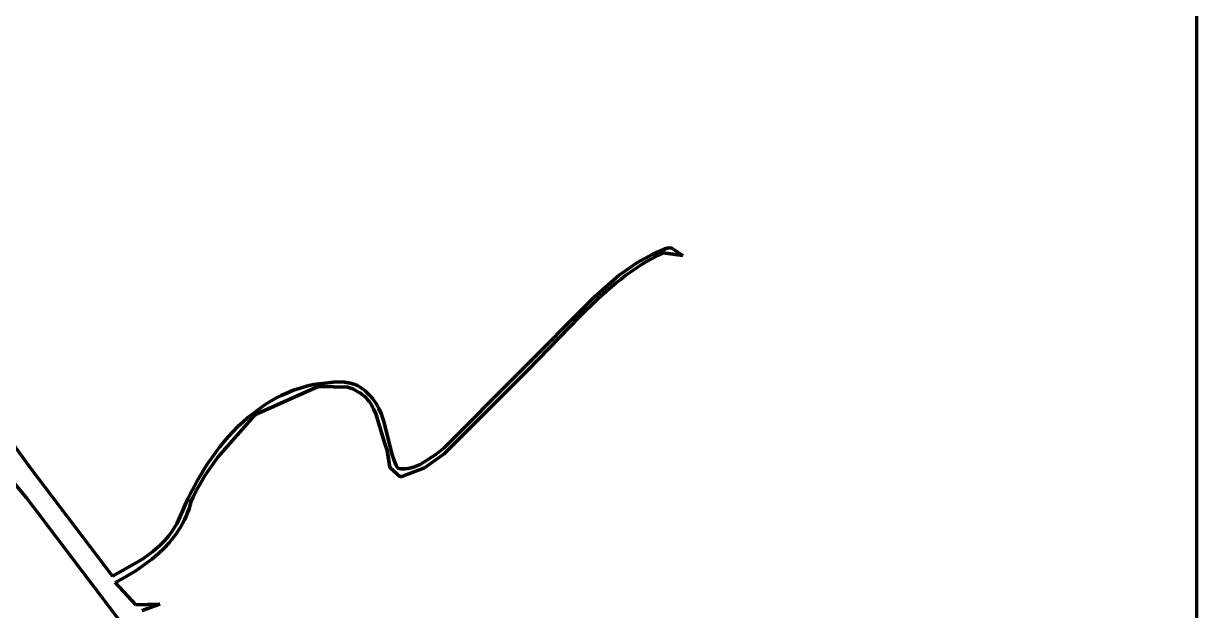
# Model space of a CAD drawing. Header units: millimetres. Extents: x 0 to 14.2, y 0 to 19.5.
# Drawn here: x 11.288 to 14.222, y 9.267 to 10.736 of the extents above; entities that cross this region are included whole.
import ezdxf

# ---------------------------------------------------------------- set-up
doc = ezdxf.new("R2010")
doc.units = ezdxf.units.MM
doc.layers.add('color#010101ff', color=7, linetype='CONTINUOUS', lineweight=100)
doc.layers.add('color#fdfdfdff', color=7, linetype='CONTINUOUS', lineweight=100)

msp = doc.modelspace()

# ---------------------------------------------------------------- linework, layer by layer
at = {"layer": 'color#010101ff'}
for p, q in [((12.8218, 10.1364), (12.8621, 10.1583)), ((12.8739, 10.1549), (12.86, 10.1476)), ((12.8621, 10.1583), (12.8974, 10.1732)), ((12.8881, 10.1618), (12.8739, 10.1549)), ((12.9368, 10.1554), (12.8881, 10.1618)), ((12.8974, 10.1732), (12.9082, 10.1739)), ((12.9082, 10.1739), (12.9368, 10.1554)), ((12.7776, 10.106), (12.8218, 10.1364)), ((12.8332, 10.1318), (12.8201, 10.1234)), ((12.8465, 10.1399), (12.8332, 10.1318)), ((12.86, 10.1476), (12.8465, 10.1399)), ((12.7148, 10.0499), (12.7776, 10.106)), ((12.7825, 10.0962), (12.7704, 10.0866)), ((12.7948, 10.1056), (12.7825, 10.0962)), ((12.8074, 10.1146), (12.7948, 10.1056)), ((12.8201, 10.1234), (12.8074, 10.1146)), ((12.7468, 10.0665), (12.7238, 10.0457)), ((12.7704, 10.0866), (12.7468, 10.0665)), ((12.3401, 9.6742), (12.7148, 10.0499)), ((12.7238, 10.0457), (12.6793, 10.0021)), ((12.6793, 10.0021), (12.5492, 9.8679)), ((12.5492, 9.8679), (12.3404, 9.659)), ((11.996, 9.8282), (12.0128, 9.8322)), ((12.0128, 9.8322), (12.071, 9.8394)), ((12.071, 9.8394), (12.0906, 9.8384)), ((12.0906, 9.8384), (12.1048, 9.8358)), ((12.1048, 9.8358), (12.114, 9.8331)), ((12.114, 9.8331), (12.1228, 9.8295)), ((12.0248, 9.8272), (11.8752, 9.7607)), ((11.9175, 9.7969), (11.9324, 9.8045)), ((11.9324, 9.8045), (11.9477, 9.8115)), ((11.9477, 9.8115), (11.9634, 9.8178)), ((11.9634, 9.8178), (11.9795, 9.8233)), ((11.9795, 9.8233), (11.996, 9.8282)), ((12.0281, 9.8271), (12.0248, 9.8272)), ((12.0985, 9.8257), (12.0281, 9.8271)), ((12.1111, 9.8215), (12.0985, 9.8257)), ((12.12, 9.8165), (12.1111, 9.8215)), ((12.1257, 9.8135), (12.12, 9.8165)), ((12.1228, 9.8295), (12.1311, 9.8248)), ((12.1309, 9.8103), (12.1257, 9.8135)), ((12.1358, 9.8068), (12.1309, 9.8103)), ((12.1311, 9.8248), (12.1351, 9.8221)), ((12.1351, 9.8221), (12.139, 9.8191)), ((12.1404, 9.803), (12.1358, 9.8068)), ((12.139, 9.8191), (12.1428, 9.8158)), ((12.1446, 9.7989), (12.1404, 9.803)), ((12.1428, 9.8158), (12.1464, 9.8122)), ((12.1464, 9.8122), (12.1518, 9.8071)), ((12.1518, 9.8071), (12.1569, 9.8019)), ((11.8752, 9.7702), (11.8889, 9.7797)), ((11.8889, 9.7797), (11.903, 9.7886)), ((11.903, 9.7886), (11.9175, 9.7969)), ((12.1485, 9.7946), (12.1446, 9.7989)), ((12.1521, 9.7901), (12.1485, 9.7946)), ((12.1554, 9.7854), (12.1521, 9.7901)), ((12.1585, 9.7805), (12.1554, 9.7854)), ((12.1569, 9.8019), (12.1615, 9.7964)), ((12.164, 9.7702), (12.1585, 9.7805)), ((12.1615, 9.7964), (12.1658, 9.7907)), ((12.1658, 9.7907), (12.1697, 9.7849)), ((12.1697, 9.7849), (12.1733, 9.7788)), ((12.1733, 9.7788), (12.1766, 9.7727)), ((12.1766, 9.7727), (12.1823, 9.7599)), ((11.2163, 9.7456), (11.3056, 9.6225)), ((11.865, 9.7539), (11.7735, 9.6508)), ((11.8362, 9.7384), (11.8488, 9.7495)), ((11.8488, 9.7495), (11.8618, 9.7601)), ((11.8618, 9.7601), (11.8752, 9.7702)), ((11.8752, 9.7607), (11.865, 9.7539)), ((12.1688, 9.7593), (12.164, 9.7702)), ((12.1898, 9.6895), (12.1688, 9.7593)), ((12.1823, 9.7599), (12.1892, 9.7398)), ((11.8007, 9.7025), (11.8122, 9.7149)), ((11.8122, 9.7149), (11.824, 9.7269)), ((11.824, 9.7269), (11.8362, 9.7384)), ((12.1892, 9.7398), (12.2103, 9.656)), ((11.7789, 9.6765), (11.7896, 9.6897)), ((11.7896, 9.6897), (11.8007, 9.7025)), ((12.1978, 9.6675), (12.1898, 9.6895)), ((11.7586, 9.6492), (11.7686, 9.663)), ((11.7686, 9.663), (11.7789, 9.6765)), ((12.2039, 9.6244), (12.1978, 9.6675)), ((12.2103, 9.656), (12.2148, 9.6425)), ((12.2799, 9.6319), (12.3191, 9.6571)), ((12.3404, 9.659), (12.2911, 9.6235)), ((12.3191, 9.6571), (12.3401, 9.6742)), ((11.2955, 9.5486), (11.222, 9.6357)), ((11.7397, 9.6207), (11.749, 9.6351)), ((11.7735, 9.6508), (11.742, 9.6056)), ((11.749, 9.6351), (11.7586, 9.6492)), ((12.2148, 9.6425), (12.2202, 9.6294)), ((12.2202, 9.6294), (12.2232, 9.6231)), ((12.263, 9.6253), (12.2799, 9.6319)), ((11.3056, 9.6225), (11.5101, 9.3524)), ((11.7224, 9.5914), (11.7309, 9.6062)), ((11.742, 9.6056), (11.7235, 9.5739)), ((11.7309, 9.6062), (11.7397, 9.6207)), ((12.23, 9.6013), (12.2039, 9.6244)), ((12.2232, 9.6231), (12.2323, 9.6217)), ((12.2343, 9.6022), (12.23, 9.6013)), ((12.2323, 9.6217), (12.2412, 9.6215)), ((12.2911, 9.6235), (12.2343, 9.6022)), ((12.2412, 9.6215), (12.25, 9.6223)), ((12.25, 9.6223), (12.263, 9.6253)), ((11.7064, 9.5615), (11.7142, 9.5765)), ((11.7235, 9.5739), (11.7112, 9.5492)), ((11.7142, 9.5765), (11.7224, 9.5914)), ((11.5593, 9.2002), (11.2955, 9.5486)), ((11.6919, 9.531), (11.699, 9.5463)), ((11.699, 9.5463), (11.7064, 9.5615)), ((11.7074, 9.5408), (11.7047, 9.5309)), ((11.7112, 9.5492), (11.7074, 9.5408)), ((11.6789, 9.5004), (11.6852, 9.5157)), ((11.6852, 9.5157), (11.6919, 9.531)), ((11.6982, 9.5118), (11.6944, 9.5026)), ((11.7017, 9.5212), (11.6982, 9.5118)), ((11.7047, 9.5309), (11.7017, 9.5212)), ((11.6682, 9.4788), (11.672, 9.4858)), ((11.672, 9.4858), (11.6756, 9.493)), ((11.6756, 9.493), (11.6789, 9.5004)), ((11.6857, 9.4848), (11.6808, 9.4762)), ((11.6902, 9.4936), (11.6857, 9.4848)), ((11.6944, 9.5026), (11.6902, 9.4936)), ((11.6401, 9.441), (11.6503, 9.4529)), ((11.6503, 9.4529), (11.6597, 9.4654)), ((11.6643, 9.4518), (11.6582, 9.4441)), ((11.6597, 9.4654), (11.6641, 9.472)), ((11.6641, 9.472), (11.6682, 9.4788)), ((11.6701, 9.4597), (11.6643, 9.4518)), ((11.6756, 9.4679), (11.6701, 9.4597)), ((11.6808, 9.4762), (11.6756, 9.4679)), ((11.6112, 9.4144), (11.629, 9.4299)), ((11.6385, 9.4221), (11.6241, 9.4084)), ((11.629, 9.4299), (11.6401, 9.441)), ((11.6519, 9.4366), (11.6385, 9.4221)), ((11.6582, 9.4441), (11.6519, 9.4366)), ((11.5101, 9.3524), (11.5857, 9.3957)), ((11.5857, 9.3957), (11.6112, 9.4144)), ((11.609, 9.3955), (11.5932, 9.3833)), ((11.6241, 9.4084), (11.609, 9.3955)), ((11.5685, 9.3663), (11.5342, 9.346)), ((11.5932, 9.3833), (11.5685, 9.3663)), ((11.5342, 9.346), (11.5167, 9.3367)), ((11.5167, 9.3367), (11.5683, 9.2813)), ((11.5683, 9.2813), (11.6286, 9.2828)), ((11.6286, 9.2828), (11.5847, 9.2668))]:
    msp.add_line(p, q, dxfattribs=at)
at = {"layer": 'color#fdfdfdff'}
for p, q in [((14.2222, 19.4722), (14.2222, 0)), ((12.8621, 10.1583), (12.8218, 10.1364)), ((12.86, 10.1476), (12.8739, 10.1549)), ((12.8974, 10.1732), (12.8621, 10.1583)), ((12.8739, 10.1549), (12.8881, 10.1618)), ((12.8881, 10.1618), (12.9368, 10.1554)), ((12.9082, 10.1739), (12.8974, 10.1732)), ((12.9368, 10.1554), (12.9082, 10.1739)), ((12.8218, 10.1364), (12.7776, 10.106)), ((12.8201, 10.1234), (12.8332, 10.1318)), ((12.8332, 10.1318), (12.8465, 10.1399)), ((12.8465, 10.1399), (12.86, 10.1476)), ((12.7776, 10.106), (12.7148, 10.0499)), ((12.7704, 10.0866), (12.7825, 10.0962)), ((12.7825, 10.0962), (12.7948, 10.1056)), ((12.7948, 10.1056), (12.8074, 10.1146)), ((12.8074, 10.1146), (12.8201, 10.1234)), ((12.7238, 10.0457), (12.7468, 10.0665)), ((12.7468, 10.0665), (12.7704, 10.0866)), ((12.7148, 10.0499), (12.3401, 9.6742)), ((12.6793, 10.0021), (12.7238, 10.0457)), ((12.5492, 9.8679), (12.6793, 10.0021)), ((12.3404, 9.659), (12.5492, 9.8679)), ((12.0128, 9.8322), (11.996, 9.8282)), ((12.071, 9.8394), (12.0128, 9.8322)), ((12.0906, 9.8384), (12.071, 9.8394)), ((12.1048, 9.8358), (12.0906, 9.8384)), ((12.114, 9.8331), (12.1048, 9.8358)), ((12.1228, 9.8295), (12.114, 9.8331)), ((11.8752, 9.7607), (12.0248, 9.8272)), ((11.9324, 9.8045), (11.9175, 9.7969)), ((11.9477, 9.8115), (11.9324, 9.8045)), ((11.9634, 9.8178), (11.9477, 9.8115)), ((11.9795, 9.8233), (11.9634, 9.8178)), ((11.996, 9.8282), (11.9795, 9.8233)), ((12.0248, 9.8272), (12.0281, 9.8271)), ((12.0281, 9.8271), (12.0985, 9.8257)), ((12.0985, 9.8257), (12.1111, 9.8215)), ((12.1111, 9.8215), (12.12, 9.8165)), ((12.12, 9.8165), (12.1257, 9.8135)), ((12.1311, 9.8248), (12.1228, 9.8295)), ((12.1257, 9.8135), (12.1309, 9.8103)), ((12.1309, 9.8103), (12.1358, 9.8068)), ((12.1351, 9.8221), (12.1311, 9.8248)), ((12.139, 9.8191), (12.1351, 9.8221)), ((12.1358, 9.8068), (12.1404, 9.803)), ((12.1428, 9.8158), (12.139, 9.8191)), ((12.1404, 9.803), (12.1446, 9.7989)), ((12.1464, 9.8122), (12.1428, 9.8158)), ((12.1518, 9.8071), (12.1464, 9.8122)), ((12.1569, 9.8019), (12.1518, 9.8071)), ((11.8889, 9.7797), (11.8752, 9.7702)), ((11.903, 9.7886), (11.8889, 9.7797)), ((11.9175, 9.7969), (11.903, 9.7886)), ((12.1446, 9.7989), (12.1485, 9.7946)), ((12.1485, 9.7946), (12.1521, 9.7901)), ((12.1521, 9.7901), (12.1554, 9.7854)), ((12.1554, 9.7854), (12.1585, 9.7805)), ((12.1615, 9.7964), (12.1569, 9.8019)), ((12.1585, 9.7805), (12.164, 9.7702)), ((12.1658, 9.7907), (12.1615, 9.7964)), ((12.1697, 9.7849), (12.1658, 9.7907)), ((12.1733, 9.7788), (12.1697, 9.7849)), ((12.1766, 9.7727), (12.1733, 9.7788)), ((12.1823, 9.7599), (12.1766, 9.7727)), ((11.3056, 9.6225), (11.2163, 9.7456)), ((11.7735, 9.6508), (11.865, 9.7539)), ((11.8488, 9.7495), (11.8362, 9.7384)), ((11.8618, 9.7601), (11.8488, 9.7495)), ((11.8752, 9.7702), (11.8618, 9.7601)), ((11.865, 9.7539), (11.8752, 9.7607)), ((12.164, 9.7702), (12.1688, 9.7593)), ((12.1688, 9.7593), (12.1898, 9.6895)), ((12.1892, 9.7398), (12.1823, 9.7599)), ((11.8122, 9.7149), (11.8007, 9.7025)), ((11.824, 9.7269), (11.8122, 9.7149)), ((11.8362, 9.7384), (11.824, 9.7269)), ((12.2103, 9.656), (12.1892, 9.7398)), ((11.7896, 9.6897), (11.7789, 9.6765)), ((11.8007, 9.7025), (11.7896, 9.6897)), ((12.1898, 9.6895), (12.1978, 9.6675)), ((11.7686, 9.663), (11.7586, 9.6492)), ((11.7789, 9.6765), (11.7686, 9.663)), ((12.1978, 9.6675), (12.2039, 9.6244)), ((12.2148, 9.6425), (12.2103, 9.656)), ((12.3191, 9.6571), (12.2799, 9.6319)), ((12.2911, 9.6235), (12.3404, 9.659)), ((12.3401, 9.6742), (12.3191, 9.6571)), ((11.222, 9.6357), (11.2955, 9.5486)), ((11.749, 9.6351), (11.7397, 9.6207)), ((11.742, 9.6056), (11.7735, 9.6508)), ((11.7586, 9.6492), (11.749, 9.6351)), ((12.2202, 9.6294), (12.2148, 9.6425)), ((12.2232, 9.6231), (12.2202, 9.6294)), ((12.2799, 9.6319), (12.263, 9.6253)), ((11.5101, 9.3524), (11.3056, 9.6225)), ((11.7309, 9.6062), (11.7224, 9.5914)), ((11.7235, 9.5739), (11.742, 9.6056)), ((11.7397, 9.6207), (11.7309, 9.6062)), ((12.2039, 9.6244), (12.23, 9.6013)), ((12.2323, 9.6217), (12.2232, 9.6231)), ((12.23, 9.6013), (12.2343, 9.6022)), ((12.2412, 9.6215), (12.2323, 9.6217)), ((12.2343, 9.6022), (12.2911, 9.6235)), ((12.25, 9.6223), (12.2412, 9.6215)), ((12.263, 9.6253), (12.25, 9.6223)), ((11.7142, 9.5765), (11.7064, 9.5615)), ((11.7112, 9.5492), (11.7235, 9.5739)), ((11.7224, 9.5914), (11.7142, 9.5765)), ((11.2955, 9.5486), (11.5593, 9.2002)), ((11.699, 9.5463), (11.6919, 9.531)), ((11.7064, 9.5615), (11.699, 9.5463)), ((11.7047, 9.5309), (11.7074, 9.5408)), ((11.7074, 9.5408), (11.7112, 9.5492)), ((11.6852, 9.5157), (11.6789, 9.5004)), ((11.6919, 9.531), (11.6852, 9.5157)), ((11.6944, 9.5026), (11.6982, 9.5118)), ((11.6982, 9.5118), (11.7017, 9.5212)), ((11.7017, 9.5212), (11.7047, 9.5309)), ((11.672, 9.4858), (11.6682, 9.4788)), ((11.6756, 9.493), (11.672, 9.4858)), ((11.6789, 9.5004), (11.6756, 9.493)), ((11.6808, 9.4762), (11.6857, 9.4848)), ((11.6857, 9.4848), (11.6902, 9.4936)), ((11.6902, 9.4936), (11.6944, 9.5026)), ((11.6503, 9.4529), (11.6401, 9.441)), ((11.6597, 9.4654), (11.6503, 9.4529)), ((11.6582, 9.4441), (11.6643, 9.4518)), ((11.6641, 9.472), (11.6597, 9.4654)), ((11.6682, 9.4788), (11.6641, 9.472)), ((11.6643, 9.4518), (11.6701, 9.4597)), ((11.6701, 9.4597), (11.6756, 9.4679)), ((11.6756, 9.4679), (11.6808, 9.4762)), ((11.629, 9.4299), (11.6112, 9.4144)), ((11.6241, 9.4084), (11.6385, 9.4221)), ((11.6401, 9.441), (11.629, 9.4299)), ((11.6385, 9.4221), (11.6519, 9.4366)), ((11.6519, 9.4366), (11.6582, 9.4441)), ((11.5857, 9.3957), (11.5101, 9.3524)), ((11.6112, 9.4144), (11.5857, 9.3957)), ((11.5932, 9.3833), (11.609, 9.3955)), ((11.609, 9.3955), (11.6241, 9.4084)), ((11.5342, 9.346), (11.5685, 9.3663)), ((11.5685, 9.3663), (11.5932, 9.3833)), ((11.5167, 9.3367), (11.5342, 9.346)), ((11.5683, 9.2813), (11.5167, 9.3367)), ((11.6286, 9.2828), (11.5683, 9.2813)), ((11.5847, 9.2668), (11.6286, 9.2828))]:
    msp.add_line(p, q, dxfattribs=at)

doc.saveas('drawing.dxf')
